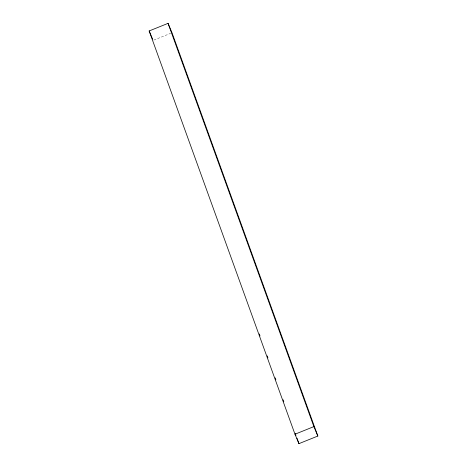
<?xml version="1.0" encoding="UTF-8"?>
<svg xmlns="http://www.w3.org/2000/svg" width="467" height="467" viewBox="0 0 467 467"><rect width="100%" height="100%" fill="white"/><g stroke="black" fill="none" stroke-linecap="round" stroke-linejoin="round"><path stroke-width="0.35" stroke-dasharray="2.33 1.75" d="M153.801 40.115L170.671 33.326"/><path stroke-width="0.7" d="M149.16 30.956L168.056 23.35L172.019 32.778L317.84 436.044L298.944 443.65L294.981 434.222L149.16 30.956L152.598 39.129M294.981 434.222L313.877 426.616L168.056 23.35M313.877 426.616L317.84 436.044M259.267 333.917L260.008 335.977M267.2 355.866L267.941 357.92M275.133 377.809L275.88 379.869M283.072 399.758L283.813 401.813M295.226 433.364L295.967 435.419M296.959 438.163L298.944 443.65"/></g></svg>
